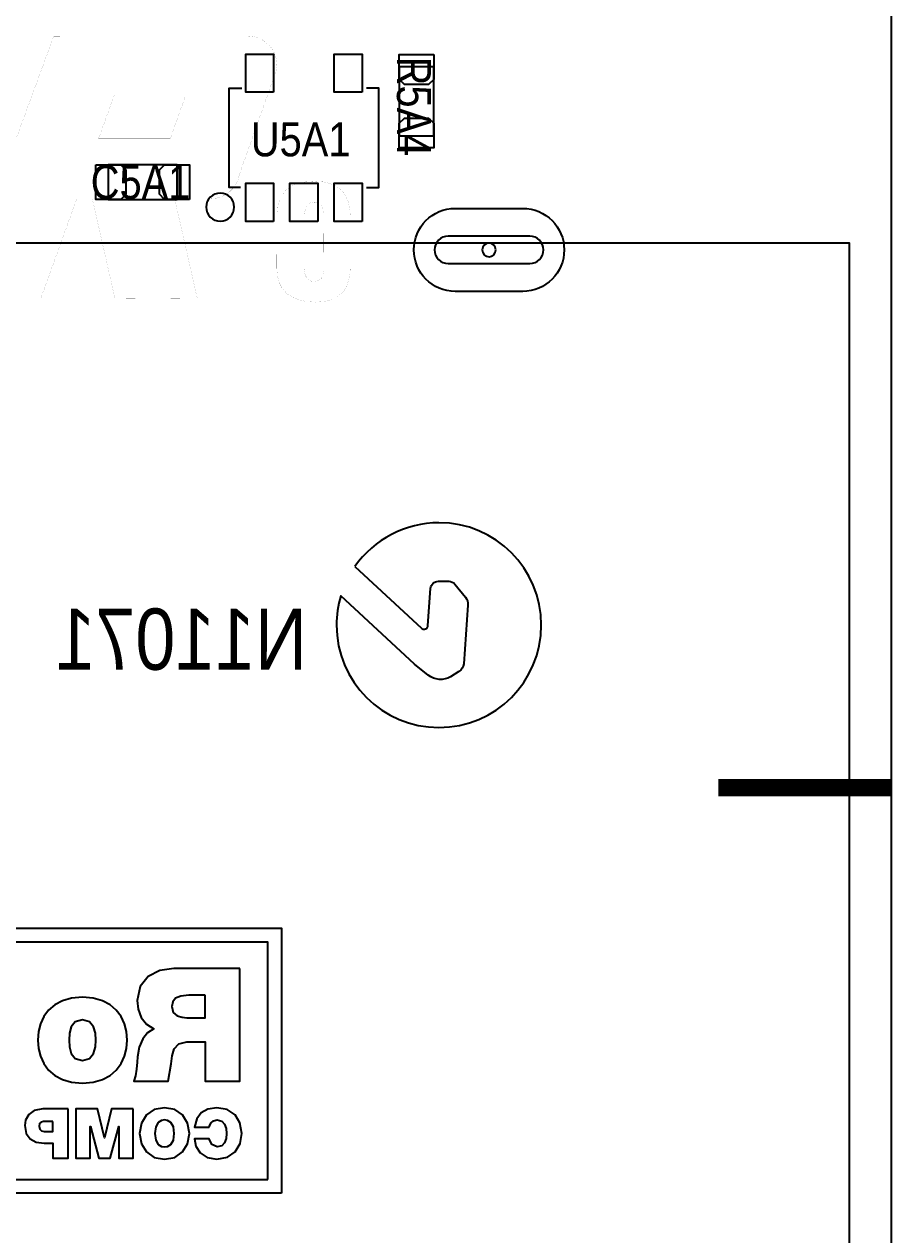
# Model space of a CAD drawing. Extents: x -11 to 122, y -5 to 122.
# Drawn here: x 109.26 to 122.13, y 90.03 to 107.82 of the extents above; entities that cross this region are included whole.
import ezdxf
from ezdxf.enums import TextEntityAlignment as Align

# ---------------------------------------------------------------- set-up
doc = ezdxf.new("R2010")
doc.units = 0
doc.header["$MEASUREMENT"] = 0
for name, color, linetype in [('BG_OUTLINE', 7, 'CONTINUOUS'), ('BG_SILKSCREEN_BOTTOM', 7, 'CONTINUOUS'), ('BG_SILKSCREEN_TOP', 7, 'CONTINUOUS'), ('PG_ASSEMBLY_BOTTOM', 7, 'CONTINUOUS'), ('PG_ASSEMBLY_TOP', 7, 'CONTINUOUS'), ('PIN_BOTTOM', 7, 'CONTINUOUS'), ('PIN_TOP', 7, 'CONTINUOUS'), ('RD_ASSEMBLY_TOP', 7, 'CONTINUOUS')]:
    doc.layers.add(name, color=color, linetype=linetype)

msp = doc.modelspace()

# ---------------------------------------------------------------- linework, layer by layer
at = {"layer": 'BG_OUTLINE'}
msp.add_lwpolyline([(-5, -5), (-5, 122), (122, 122), (122, -5)], close=True, dxfattribs=at)
at = {"layer": 'BG_SILKSCREEN_BOTTOM'}
msp.add_lwpolyline([(114.118, 99.848), (115.096, 98.944, 0.632911), (115.193, 98.981), (115.232, 99.527, -0.393477), (115.347, 99.633), (115.5, 99.633, -0.230334), (115.589, 99.59), (115.742, 99.4, -0.190398), (115.78, 99.279), (115.718, 98.418, -0.245844), (115.648, 98.305), (115.525, 98.23, -0.313641), (115.198, 98.253), (114.996, 98.415), (113.912, 99.418, 0.072852), (113.849, 98.988, 2.414067), (115.354, 100.493, 0.245309)], format="xyb", close=True, dxfattribs=at)
at = {"layer": 'BG_SILKSCREEN_BOTTOM', "const_width": 0.254}
msp.add_lwpolyline([(122, 96.6), (119.46, 96.6)], dxfattribs=at)
at = {"layer": 'BG_SILKSCREEN_BOTTOM'}
for points in [[(113.042, 90.64), (105.49, 90.64), (105.49, 94.536), (113.042, 94.536)], [(112.84, 90.842), (112.84, 94.33), (105.697, 94.33), (105.697, 90.842)], [(112.429, 93.942), (111.459, 93.942), (111.252, 93.912), (111.08, 93.823), (110.962, 93.675), (110.919, 93.469), (110.934, 93.341), (110.979, 93.221), (111.056, 93.121), (111.166, 93.054), (111.072, 92.997), (111, 92.906), (110.95, 92.786), (110.923, 92.642), (110.918, 92.563), (110.91, 92.463), (110.895, 92.364), (110.868, 92.287), (111.377, 92.287), (111.419, 92.542), (111.433, 92.659), (111.464, 92.762), (111.53, 92.836), (111.648, 92.864), (111.92, 92.864), (111.92, 92.287), (112.429, 92.287)], [(110.114, 92.257), (110.272, 92.271), (110.408, 92.309), (110.521, 92.37), (110.612, 92.449), (110.682, 92.543), (110.731, 92.65), (110.761, 92.767), (110.77, 92.89), (110.761, 93.013), (110.731, 93.129), (110.682, 93.236), (110.612, 93.33), (110.521, 93.409), (110.408, 93.468), (110.272, 93.507), (110.114, 93.52), (109.956, 93.507), (109.822, 93.468), (109.708, 93.409), (109.617, 93.33), (109.547, 93.236), (109.498, 93.129), (109.468, 93.013), (109.459, 92.89), (109.468, 92.767), (109.498, 92.65), (109.547, 92.543), (109.617, 92.449), (109.708, 92.37), (109.822, 92.309), (109.956, 92.271)], [(111.919, 93.548), (111.679, 93.548), (111.56, 93.536), (111.482, 93.505), (111.441, 93.453), (111.428, 93.383), (111.45, 93.295), (111.506, 93.245), (111.58, 93.224), (111.651, 93.218), (111.92, 93.218)], [(110.219, 92.62), (110.278, 92.693), (110.306, 92.789), (110.312, 92.889), (110.305, 92.99), (110.278, 93.086), (110.219, 93.158), (110.115, 93.187), (110.01, 93.158), (109.951, 93.086), (109.924, 92.991), (109.918, 92.89), (109.924, 92.79), (109.951, 92.693), (110.01, 92.62), (110.115, 92.591)], [(109.904, 91.878), (109.531, 91.878), (109.407, 91.854), (109.325, 91.793), (109.28, 91.713), (109.266, 91.631), (109.287, 91.517), (109.346, 91.436), (109.436, 91.389), (109.55, 91.373), (109.682, 91.373), (109.682, 91.155), (109.904, 91.155)], [(110.861, 91.878), (110.544, 91.878), (110.441, 91.452), (110.439, 91.452), (110.336, 91.878), (110.019, 91.878), (110.019, 91.155), (110.229, 91.155), (110.229, 91.618), (110.232, 91.618), (110.357, 91.155), (110.523, 91.155), (110.649, 91.618), (110.651, 91.618), (110.651, 91.155), (110.861, 91.155)], [(111.321, 91.895), (111.171, 91.867), (111.055, 91.788), (110.981, 91.668), (110.954, 91.516), (110.981, 91.364), (111.055, 91.244), (111.171, 91.165), (111.321, 91.137), (111.471, 91.165), (111.587, 91.244), (111.661, 91.364), (111.688, 91.516), (111.661, 91.668), (111.587, 91.788), (111.471, 91.867)], [(111.979, 91.608), (111.986, 91.636), (112.005, 91.671), (112.039, 91.702), (112.096, 91.715), (112.161, 91.697), (112.204, 91.652), (112.227, 91.588), (112.234, 91.516), (112.227, 91.444), (112.204, 91.38), (112.161, 91.335), (112.096, 91.318), (112.014, 91.352), (111.978, 91.438), (111.76, 91.438), (111.781, 91.33), (111.845, 91.233), (111.949, 91.164), (112.09, 91.137), (112.246, 91.166), (112.361, 91.247), (112.432, 91.367), (112.456, 91.516), (112.43, 91.671), (112.357, 91.791), (112.241, 91.868), (112.09, 91.895), (111.958, 91.875), (111.859, 91.819), (111.794, 91.729), (111.763, 91.608)], [(109.682, 91.692), (109.582, 91.692), (109.543, 91.69), (109.509, 91.682), (109.486, 91.661), (109.477, 91.622), (109.487, 91.58), (109.514, 91.557), (109.553, 91.547), (109.595, 91.545), (109.681, 91.545)], [(111.367, 91.326), (111.414, 91.356), (111.451, 91.417), (111.465, 91.516), (111.451, 91.615), (111.414, 91.676), (111.367, 91.706), (111.322, 91.715), (111.275, 91.706), (111.228, 91.676), (111.192, 91.615), (111.177, 91.516), (111.192, 91.417), (111.228, 91.356), (111.275, 91.326), (111.321, 91.318)]]:
    msp.add_lwpolyline(points, close=True, dxfattribs=at)
at = {"layer": 'BG_SILKSCREEN_TOP', "const_width": 0.254}
msp.add_lwpolyline([(122, 96.6), (119.46, 96.6)], dxfattribs=at)
at = {"layer": 'PG_ASSEMBLY_BOTTOM', "const_width": 0.001}
msp.add_lwpolyline([(108.708, 104.961), (109.694, 107.645), (112.55, 107.646), (112.633, 107.638), (112.711, 107.615), (112.783, 107.577), (112.848, 107.522), (112.901, 107.457), (112.94, 107.386), (112.964, 107.309), (112.972, 107.224), (112.959, 107.124), (112.924, 107.029), (112.421, 105.611), (112.402, 105.539), (112.373, 105.473), (112.332, 105.413), (112.279, 105.359), (112.218, 105.315), (112.152, 105.283), (112.082, 105.264), (112.006, 105.258), (112.006, 105.253), (111.471, 105.253), (111.801, 103.796), (110.593, 103.787), (110.259, 105.258), (110.033, 105.258), (109.505, 103.796), (106.995, 103.796)], dxfattribs=at)
for points in [[(110.351, 106.136), (111.405, 106.136), (111.635, 106.786), (110.586, 106.786)], [(113.521, 105.51), (113.393, 105.503), (113.282, 105.48), (113.189, 105.442), (113.114, 105.388), (113.054, 105.319), (113.012, 105.235), (112.987, 105.136), (112.978, 105.02), (112.978, 104.878), (113.376, 104.878), (113.376, 104.986), (113.378, 105.037), (113.385, 105.08), (113.411, 105.15), (113.428, 105.175), (113.45, 105.192), (113.502, 105.206), (113.542, 105.204), (113.577, 105.196), (113.605, 105.181), (113.626, 105.16), (113.648, 105.107), (113.656, 105.029), (113.659, 104.192), (113.649, 104.126), (113.623, 104.078), (113.578, 104.05), (113.517, 104.04), (113.481, 104.044), (113.452, 104.056), (113.426, 104.075), (113.406, 104.101), (113.389, 104.136), (113.379, 104.178), (113.371, 104.227), (113.369, 104.284), (113.369, 104.438), (112.972, 104.438), (112.972, 104.23), (112.98, 104.122), (113.005, 104.026), (113.046, 103.944), (113.106, 103.873), (113.188, 103.813), (113.289, 103.77), (113.408, 103.744), (113.545, 103.735), (113.669, 103.744), (113.776, 103.771), (113.865, 103.815), (113.937, 103.876), (113.987, 103.95), (114.024, 104.041), (114.046, 104.15), (114.053, 104.275), (114.053, 104.97), (114.045, 105.101), (114.021, 105.211), (113.98, 105.304), (113.923, 105.378), (113.849, 105.436), (113.757, 105.478), (113.648, 105.503)]]:
    msp.add_lwpolyline(points, close=True, dxfattribs=at)
at = {"layer": 'PG_ASSEMBLY_TOP'}
for points in [[(114.771, 107.195), (114.771, 106.179), (115.279, 106.179), (115.279, 107.195)], [(111.508, 105.754), (110.492, 105.754), (110.492, 105.246), (111.508, 105.246)], [(121.39, 76.453), (121.39, 104.603), (92.99, 104.603), (92.99, 76.453)]]:
    msp.add_lwpolyline(points, close=True, dxfattribs=at)
for points in [[(112.439, 105.422), (112.269, 105.422), (112.269, 106.882), (112.459, 106.882)], [(114.289, 105.422), (114.469, 105.422), (114.469, 106.882), (114.289, 106.882)]]:
    msp.add_lwpolyline(points, dxfattribs=at)
for points in [[(112.345, 105.132, 1), (111.933, 105.132, 1)], [(116.89, 104.503, 0.414214), (116.69, 104.703), (115.49, 104.703, 0.414214), (115.29, 104.503, 0.414214), (115.49, 104.303), (116.69, 104.303, 0.414214)], [(116.19, 104.503, 1), (115.99, 104.503, 1)]]:
    msp.add_lwpolyline(points, format="xyb", close=True, dxfattribs=at)
at = {"layer": 'PIN_BOTTOM'}
msp.add_lwpolyline([(115.595, 105.113), (116.585, 105.113, -1), (116.585, 103.893), (115.595, 103.893, -1)], format="xyb", close=True, dxfattribs=at)
at = {"layer": 'PIN_TOP'}
for points in [[(112.924, 106.822), (112.514, 106.822), (112.514, 107.382), (112.924, 107.382)], [(114.224, 106.822), (113.814, 106.822), (113.814, 107.382), (114.224, 107.382)], [(115.279, 107.373), (115.279, 107.009), (115.203, 106.933), (114.847, 106.933), (114.771, 107.009), (114.771, 107.373)], [(114.771, 106.001), (114.771, 106.365), (114.847, 106.441), (115.203, 106.441), (115.279, 106.365), (115.279, 106.001)], [(110.314, 105.754), (110.678, 105.754), (110.754, 105.678), (110.754, 105.322), (110.678, 105.246), (110.314, 105.246)], [(111.686, 105.246), (111.322, 105.246), (111.246, 105.322), (111.246, 105.678), (111.322, 105.754), (111.686, 105.754)], [(112.924, 104.922), (112.514, 104.922), (112.514, 105.482), (112.924, 105.482)], [(113.574, 104.922), (113.164, 104.922), (113.164, 105.482), (113.574, 105.482)], [(114.224, 104.922), (113.814, 104.922), (113.814, 105.482), (114.224, 105.482)]]:
    msp.add_lwpolyline(points, close=True, dxfattribs=at)
msp.add_lwpolyline([(115.595, 105.113), (116.585, 105.113, -1), (116.585, 103.893), (115.595, 103.893, -1)], format="xyb", close=True, dxfattribs=at)

# ---------------------------------------------------------------- texts
at = {"layer": 'BG_SILKSCREEN_BOTTOM', "text_generation_flag": 2, "width": 0.875556}
msp.add_text('N11071', height=0.9, dxfattribs=at).set_placement((113.412, 98.332))
at = {"layer": 'RD_ASSEMBLY_TOP', "width": 0.876}
msp.add_text('R5A4', height=0.5, rotation=270, dxfattribs=at).set_placement((114.737, 106.611), align=Align.CENTER)
msp.add_text('U5A1', height=0.5, dxfattribs=at).set_placement((112.589, 105.878))
msp.add_text('C5A1', height=0.5, dxfattribs=at).set_placement((110.969, 105.252), align=Align.CENTER)

doc.saveas('drawing.dxf')
